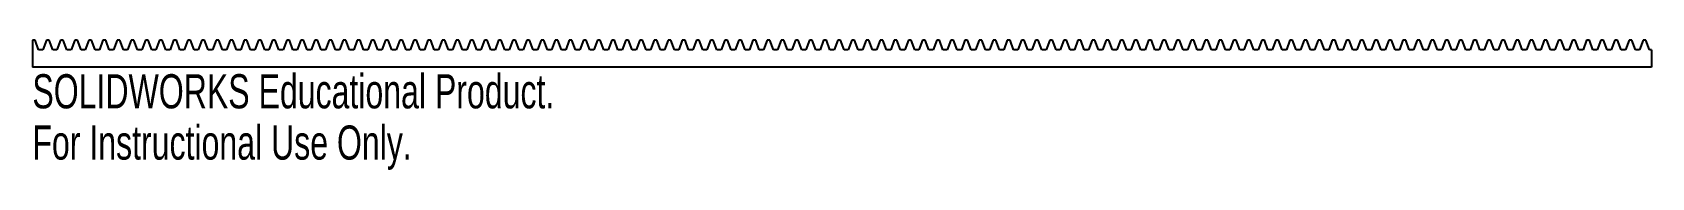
# Model space of a CAD drawing. Header units: inches. Extents: x -9 to 0, y -0.57 to 0.15.
import ezdxf

# ---------------------------------------------------------------- set-up
doc = ezdxf.new("R2010")
doc.units = ezdxf.units.IN
doc.header["$MEASUREMENT"] = 0
doc.styles.add('SLDTEXTSTYLE0', font='TXT', dxfattribs={"width": 0.7})

msp = doc.modelspace()

# ---------------------------------------------------------------- linework, layer by layer
at = {"color": 7, "linetype": 'Continuous', "lineweight": 25}
for p, q in [((-9, 0.15), (-9, 0)), ((-8.9853, 0.15), (-9, 0.15)), ((-8.9653, 0.095), (-8.9853, 0.15)), ((-8.9418, 0.095), (-8.9653, 0.095)), ((-8.9218, 0.15), (-8.9418, 0.095)), ((-8.9067, 0.15), (-8.9218, 0.15)), ((-8.8867, 0.095), (-8.9067, 0.15)), ((-8.8633, 0.095), (-8.8867, 0.095)), ((-8.8433, 0.15), (-8.8633, 0.095)), ((-8.8282, 0.15), (-8.8433, 0.15)), ((-8.8082, 0.095), (-8.8282, 0.15)), ((-8.7847, 0.095), (-8.8082, 0.095)), ((-8.7647, 0.15), (-8.7847, 0.095)), ((-8.7497, 0.15), (-8.7647, 0.15)), ((-8.7296, 0.095), (-8.7497, 0.15)), ((-8.7062, 0.095), (-8.7296, 0.095)), ((-8.6862, 0.15), (-8.7062, 0.095)), ((-8.6711, 0.15), (-8.6862, 0.15)), ((-8.6511, 0.095), (-8.6711, 0.15)), ((-8.6277, 0.095), (-8.6511, 0.095)), ((-8.6076, 0.15), (-8.6277, 0.095)), ((-8.5926, 0.15), (-8.6076, 0.15)), ((-8.5726, 0.095), (-8.5926, 0.15)), ((-8.5491, 0.095), (-8.5726, 0.095)), ((-8.5291, 0.15), (-8.5491, 0.095)), ((-8.514, 0.15), (-8.5291, 0.15)), ((-8.494, 0.095), (-8.514, 0.15)), ((-8.4706, 0.095), (-8.494, 0.095)), ((-8.4506, 0.15), (-8.4706, 0.095)), ((-8.4355, 0.15), (-8.4506, 0.15)), ((-8.4155, 0.095), (-8.4355, 0.15)), ((-8.392, 0.095), (-8.4155, 0.095)), ((-8.372, 0.15), (-8.392, 0.095)), ((-8.357, 0.15), (-8.372, 0.15)), ((-8.3369, 0.095), (-8.357, 0.15)), ((-8.3135, 0.095), (-8.3369, 0.095)), ((-8.2935, 0.15), (-8.3135, 0.095)), ((-8.2784, 0.15), (-8.2935, 0.15)), ((-8.2584, 0.095), (-8.2784, 0.15)), ((-8.235, 0.095), (-8.2584, 0.095)), ((-8.2149, 0.15), (-8.235, 0.095)), ((-8.1999, 0.15), (-8.2149, 0.15)), ((-8.1799, 0.095), (-8.1999, 0.15)), ((-8.1564, 0.095), (-8.1799, 0.095)), ((-8.1364, 0.15), (-8.1564, 0.095)), ((-8.1213, 0.15), (-8.1364, 0.15)), ((-8.1013, 0.095), (-8.1213, 0.15)), ((-8.0779, 0.095), (-8.1013, 0.095)), ((-8.0579, 0.15), (-8.0779, 0.095)), ((-8.0428, 0.15), (-8.0579, 0.15)), ((-8.0228, 0.095), (-8.0428, 0.15)), ((-7.9993, 0.095), (-8.0228, 0.095)), ((-7.9793, 0.15), (-7.9993, 0.095)), ((-7.9643, 0.15), (-7.9793, 0.15)), ((-7.9442, 0.095), (-7.9643, 0.15)), ((-7.9208, 0.095), (-7.9442, 0.095)), ((-7.9008, 0.15), (-7.9208, 0.095)), ((-7.8857, 0.15), (-7.9008, 0.15)), ((-7.8657, 0.095), (-7.8857, 0.15)), ((-7.8423, 0.095), (-7.8657, 0.095)), ((-7.8222, 0.15), (-7.8423, 0.095)), ((-7.8072, 0.15), (-7.8222, 0.15)), ((-7.7872, 0.095), (-7.8072, 0.15)), ((-7.7637, 0.095), (-7.7872, 0.095)), ((-7.7437, 0.15), (-7.7637, 0.095)), ((-7.7286, 0.15), (-7.7437, 0.15)), ((-7.7086, 0.095), (-7.7286, 0.15)), ((-7.6852, 0.095), (-7.7086, 0.095)), ((-7.6652, 0.15), (-7.6852, 0.095)), ((-7.6501, 0.15), (-7.6652, 0.15)), ((-7.6301, 0.095), (-7.6501, 0.15)), ((-7.6066, 0.095), (-7.6301, 0.095)), ((-7.5866, 0.15), (-7.6066, 0.095)), ((-7.5716, 0.15), (-7.5866, 0.15)), ((-7.5515, 0.095), (-7.5716, 0.15)), ((-7.5281, 0.095), (-7.5515, 0.095)), ((-7.5081, 0.15), (-7.5281, 0.095)), ((-7.493, 0.15), (-7.5081, 0.15)), ((-7.473, 0.095), (-7.493, 0.15)), ((-7.4496, 0.095), (-7.473, 0.095)), ((-7.4295, 0.15), (-7.4496, 0.095)), ((-7.4145, 0.15), (-7.4295, 0.15)), ((-7.3945, 0.095), (-7.4145, 0.15)), ((-7.371, 0.095), (-7.3945, 0.095)), ((-7.351, 0.15), (-7.371, 0.095)), ((-7.3359, 0.15), (-7.351, 0.15)), ((-7.3159, 0.095), (-7.3359, 0.15)), ((-7.2925, 0.095), (-7.3159, 0.095)), ((-7.2725, 0.15), (-7.2925, 0.095)), ((-7.2574, 0.15), (-7.2725, 0.15)), ((-7.2374, 0.095), (-7.2574, 0.15)), ((-7.2139, 0.095), (-7.2374, 0.095)), ((-7.1939, 0.15), (-7.2139, 0.095)), ((-7.1789, 0.15), (-7.1939, 0.15)), ((-7.1588, 0.095), (-7.1789, 0.15)), ((-7.1354, 0.095), (-7.1588, 0.095)), ((-7.1154, 0.15), (-7.1354, 0.095)), ((-7.1003, 0.15), (-7.1154, 0.15)), ((-7.0803, 0.095), (-7.1003, 0.15)), ((-7.0569, 0.095), (-7.0803, 0.095)), ((-7.0368, 0.15), (-7.0569, 0.095)), ((-7.0218, 0.15), (-7.0368, 0.15)), ((-7.0018, 0.095), (-7.0218, 0.15)), ((-6.9783, 0.095), (-7.0018, 0.095)), ((-6.9583, 0.15), (-6.9783, 0.095)), ((-6.9432, 0.15), (-6.9583, 0.15)), ((-6.9232, 0.095), (-6.9432, 0.15)), ((-6.8998, 0.095), (-6.9232, 0.095)), ((-6.8798, 0.15), (-6.8998, 0.095)), ((-6.8647, 0.15), (-6.8798, 0.15)), ((-6.8447, 0.095), (-6.8647, 0.15)), ((-6.8212, 0.095), (-6.8447, 0.095)), ((-6.8012, 0.15), (-6.8212, 0.095)), ((-6.7862, 0.15), (-6.8012, 0.15)), ((-6.7661, 0.095), (-6.7862, 0.15)), ((-6.7427, 0.095), (-6.7661, 0.095)), ((-6.7227, 0.15), (-6.7427, 0.095)), ((-6.7076, 0.15), (-6.7227, 0.15)), ((-6.6876, 0.095), (-6.7076, 0.15)), ((-6.6642, 0.095), (-6.6876, 0.095)), ((-6.6442, 0.15), (-6.6642, 0.095)), ((-6.6291, 0.15), (-6.6442, 0.15)), ((-6.6091, 0.095), (-6.6291, 0.15)), ((-6.5856, 0.095), (-6.6091, 0.095)), ((-6.5656, 0.15), (-6.5856, 0.095)), ((-6.5505, 0.15), (-6.5656, 0.15)), ((-6.5305, 0.095), (-6.5505, 0.15)), ((-6.5071, 0.095), (-6.5305, 0.095)), ((-6.4871, 0.15), (-6.5071, 0.095)), ((-6.472, 0.15), (-6.4871, 0.15)), ((-6.452, 0.095), (-6.472, 0.15)), ((-6.4285, 0.095), (-6.452, 0.095)), ((-6.4085, 0.15), (-6.4285, 0.095)), ((-6.3935, 0.15), (-6.4085, 0.15)), ((-6.3734, 0.095), (-6.3935, 0.15)), ((-6.35, 0.095), (-6.3734, 0.095)), ((-6.33, 0.15), (-6.35, 0.095)), ((-6.3149, 0.15), (-6.33, 0.15)), ((-6.2949, 0.095), (-6.3149, 0.15)), ((-6.2715, 0.095), (-6.2949, 0.095)), ((-6.2515, 0.15), (-6.2715, 0.095)), ((-6.2364, 0.15), (-6.2515, 0.15)), ((-6.2164, 0.095), (-6.2364, 0.15)), ((-6.1929, 0.095), (-6.2164, 0.095)), ((-6.1729, 0.15), (-6.1929, 0.095)), ((-6.1578, 0.15), (-6.1729, 0.15)), ((-6.1378, 0.095), (-6.1578, 0.15)), ((-6.1144, 0.095), (-6.1378, 0.095)), ((-6.0944, 0.15), (-6.1144, 0.095)), ((-6.0793, 0.15), (-6.0944, 0.15)), ((-6.0593, 0.095), (-6.0793, 0.15)), ((-6.0359, 0.095), (-6.0593, 0.095)), ((-6.0158, 0.15), (-6.0359, 0.095)), ((-6.0008, 0.15), (-6.0158, 0.15)), ((-5.9807, 0.095), (-6.0008, 0.15)), ((-5.9573, 0.095), (-5.9807, 0.095)), ((-5.9373, 0.15), (-5.9573, 0.095)), ((-5.9222, 0.15), (-5.9373, 0.15)), ((-5.9022, 0.095), (-5.9222, 0.15)), ((-5.8788, 0.095), (-5.9022, 0.095)), ((-5.8588, 0.15), (-5.8788, 0.095)), ((-5.8437, 0.15), (-5.8588, 0.15)), ((-5.8237, 0.095), (-5.8437, 0.15)), ((-5.8002, 0.095), (-5.8237, 0.095)), ((-5.7802, 0.15), (-5.8002, 0.095)), ((-5.7651, 0.15), (-5.7802, 0.15)), ((-5.7451, 0.095), (-5.7651, 0.15)), ((-5.7217, 0.095), (-5.7451, 0.095)), ((-5.7017, 0.15), (-5.7217, 0.095)), ((-5.6866, 0.15), (-5.7017, 0.15)), ((-5.6666, 0.095), (-5.6866, 0.15)), ((-5.6432, 0.095), (-5.6666, 0.095)), ((-5.6231, 0.15), (-5.6432, 0.095)), ((-5.6081, 0.15), (-5.6231, 0.15)), ((-5.588, 0.095), (-5.6081, 0.15)), ((-5.5646, 0.095), (-5.588, 0.095)), ((-5.5446, 0.15), (-5.5646, 0.095)), ((-5.5295, 0.15), (-5.5446, 0.15)), ((-5.5095, 0.095), (-5.5295, 0.15)), ((-5.4861, 0.095), (-5.5095, 0.095)), ((-5.4661, 0.15), (-5.4861, 0.095)), ((-5.451, 0.15), (-5.4661, 0.15)), ((-5.431, 0.095), (-5.451, 0.15)), ((-5.4075, 0.095), (-5.431, 0.095)), ((-5.3875, 0.15), (-5.4075, 0.095)), ((-5.3724, 0.15), (-5.3875, 0.15)), ((-5.3524, 0.095), (-5.3724, 0.15)), ((-5.329, 0.095), (-5.3524, 0.095)), ((-5.309, 0.15), (-5.329, 0.095)), ((-5.2939, 0.15), (-5.309, 0.15)), ((-5.2739, 0.095), (-5.2939, 0.15)), ((-5.2505, 0.095), (-5.2739, 0.095)), ((-5.2304, 0.15), (-5.2505, 0.095)), ((-5.2154, 0.15), (-5.2304, 0.15)), ((-5.1953, 0.095), (-5.2154, 0.15)), ((-5.1719, 0.095), (-5.1953, 0.095)), ((-5.1519, 0.15), (-5.1719, 0.095)), ((-5.1368, 0.15), (-5.1519, 0.15)), ((-5.1168, 0.095), (-5.1368, 0.15)), ((-5.0934, 0.095), (-5.1168, 0.095)), ((-5.0734, 0.15), (-5.0934, 0.095)), ((-5.0583, 0.15), (-5.0734, 0.15)), ((-5.0383, 0.095), (-5.0583, 0.15)), ((-5.0148, 0.095), (-5.0383, 0.095)), ((-4.9948, 0.15), (-5.0148, 0.095)), ((-4.9797, 0.15), (-4.9948, 0.15)), ((-4.9597, 0.095), (-4.9797, 0.15)), ((-4.9363, 0.095), (-4.9597, 0.095)), ((-4.9163, 0.15), (-4.9363, 0.095)), ((-4.9012, 0.15), (-4.9163, 0.15)), ((-4.8812, 0.095), (-4.9012, 0.15)), ((-4.8578, 0.095), (-4.8812, 0.095)), ((-4.8377, 0.15), (-4.8578, 0.095)), ((-4.8227, 0.15), (-4.8377, 0.15)), ((-4.8026, 0.095), (-4.8227, 0.15)), ((-4.7792, 0.095), (-4.8026, 0.095)), ((-4.7592, 0.15), (-4.7792, 0.095)), ((-4.7441, 0.15), (-4.7592, 0.15)), ((-4.7241, 0.095), (-4.7441, 0.15)), ((-4.7007, 0.095), (-4.7241, 0.095)), ((-4.6807, 0.15), (-4.7007, 0.095)), ((-4.6656, 0.15), (-4.6807, 0.15)), ((-4.6456, 0.095), (-4.6656, 0.15)), ((-4.6221, 0.095), (-4.6456, 0.095)), ((-4.6021, 0.15), (-4.6221, 0.095)), ((-4.587, 0.15), (-4.6021, 0.15)), ((-4.567, 0.095), (-4.587, 0.15)), ((-4.5436, 0.095), (-4.567, 0.095)), ((-4.5236, 0.15), (-4.5436, 0.095)), ((-4.5085, 0.15), (-4.5236, 0.15)), ((-4.4885, 0.095), (-4.5085, 0.15)), ((-4.4651, 0.095), (-4.4885, 0.095)), ((-4.445, 0.15), (-4.4651, 0.095)), ((-4.43, 0.15), (-4.445, 0.15)), ((-4.4099, 0.095), (-4.43, 0.15)), ((-4.3865, 0.095), (-4.4099, 0.095)), ((-4.3665, 0.15), (-4.3865, 0.095)), ((-4.3514, 0.15), (-4.3665, 0.15)), ((-4.3314, 0.095), (-4.3514, 0.15)), ((-4.308, 0.095), (-4.3314, 0.095)), ((-4.288, 0.15), (-4.308, 0.095)), ((-4.2729, 0.15), (-4.288, 0.15)), ((-4.2529, 0.095), (-4.2729, 0.15)), ((-4.2294, 0.095), (-4.2529, 0.095)), ((-4.2094, 0.15), (-4.2294, 0.095)), ((-4.1943, 0.15), (-4.2094, 0.15)), ((-4.1743, 0.095), (-4.1943, 0.15)), ((-4.1509, 0.095), (-4.1743, 0.095)), ((-4.1309, 0.15), (-4.1509, 0.095)), ((-4.1158, 0.15), (-4.1309, 0.15)), ((-4.0958, 0.095), (-4.1158, 0.15)), ((-4.0724, 0.095), (-4.0958, 0.095)), ((-4.0523, 0.15), (-4.0724, 0.095)), ((-4.0373, 0.15), (-4.0523, 0.15)), ((-4.0172, 0.095), (-4.0373, 0.15)), ((-3.9938, 0.095), (-4.0172, 0.095)), ((-3.9738, 0.15), (-3.9938, 0.095)), ((-3.9587, 0.15), (-3.9738, 0.15)), ((-3.9387, 0.095), (-3.9587, 0.15)), ((-3.9153, 0.095), (-3.9387, 0.095)), ((-3.8953, 0.15), (-3.9153, 0.095)), ((-3.8802, 0.15), (-3.8953, 0.15)), ((-3.8602, 0.095), (-3.8802, 0.15)), ((-3.8367, 0.095), (-3.8602, 0.095)), ((-3.8167, 0.15), (-3.8367, 0.095)), ((-3.8016, 0.15), (-3.8167, 0.15)), ((-3.7816, 0.095), (-3.8016, 0.15)), ((-3.7582, 0.095), (-3.7816, 0.095)), ((-3.7382, 0.15), (-3.7582, 0.095)), ((-3.7231, 0.15), (-3.7382, 0.15)), ((-3.7031, 0.095), (-3.7231, 0.15)), ((-3.6797, 0.095), (-3.7031, 0.095)), ((-3.6596, 0.15), (-3.6797, 0.095)), ((-3.6446, 0.15), (-3.6596, 0.15)), ((-3.6245, 0.095), (-3.6446, 0.15)), ((-3.6011, 0.095), (-3.6245, 0.095)), ((-3.5811, 0.15), (-3.6011, 0.095)), ((-3.566, 0.15), (-3.5811, 0.15)), ((-3.546, 0.095), (-3.566, 0.15)), ((-3.5226, 0.095), (-3.546, 0.095)), ((-3.5026, 0.15), (-3.5226, 0.095)), ((-3.4875, 0.15), (-3.5026, 0.15)), ((-3.4675, 0.095), (-3.4875, 0.15)), ((-3.444, 0.095), (-3.4675, 0.095)), ((-3.424, 0.15), (-3.444, 0.095)), ((-3.4089, 0.15), (-3.424, 0.15)), ((-3.3889, 0.095), (-3.4089, 0.15)), ((-3.3655, 0.095), (-3.3889, 0.095)), ((-3.3455, 0.15), (-3.3655, 0.095)), ((-3.3304, 0.15), (-3.3455, 0.15)), ((-3.3104, 0.095), (-3.3304, 0.15)), ((-3.287, 0.095), (-3.3104, 0.095)), ((-3.2669, 0.15), (-3.287, 0.095)), ((-3.2519, 0.15), (-3.2669, 0.15)), ((-3.2318, 0.095), (-3.2519, 0.15)), ((-3.2084, 0.095), (-3.2318, 0.095)), ((-3.1884, 0.15), (-3.2084, 0.095)), ((-3.1733, 0.15), (-3.1884, 0.15)), ((-3.1533, 0.095), (-3.1733, 0.15)), ((-3.1299, 0.095), (-3.1533, 0.095)), ((-3.1099, 0.15), (-3.1299, 0.095)), ((-3.0948, 0.15), (-3.1099, 0.15)), ((-3.0748, 0.095), (-3.0948, 0.15)), ((-3.0513, 0.095), (-3.0748, 0.095)), ((-3.0313, 0.15), (-3.0513, 0.095)), ((-3.0162, 0.15), (-3.0313, 0.15)), ((-2.9962, 0.095), (-3.0162, 0.15)), ((-2.9728, 0.095), (-2.9962, 0.095)), ((-2.9528, 0.15), (-2.9728, 0.095)), ((-2.9377, 0.15), (-2.9528, 0.15)), ((-2.9177, 0.095), (-2.9377, 0.15)), ((-2.8943, 0.095), (-2.9177, 0.095)), ((-2.8742, 0.15), (-2.8943, 0.095)), ((-2.8592, 0.15), (-2.8742, 0.15)), ((-2.8391, 0.095), (-2.8592, 0.15)), ((-2.8157, 0.095), (-2.8391, 0.095)), ((-2.7957, 0.15), (-2.8157, 0.095)), ((-2.7806, 0.15), (-2.7957, 0.15)), ((-2.7606, 0.095), (-2.7806, 0.15)), ((-2.7372, 0.095), (-2.7606, 0.095)), ((-2.7172, 0.15), (-2.7372, 0.095)), ((-2.7021, 0.15), (-2.7172, 0.15)), ((-2.6821, 0.095), (-2.7021, 0.15)), ((-2.6586, 0.095), (-2.6821, 0.095)), ((-2.6386, 0.15), (-2.6586, 0.095)), ((-2.6235, 0.15), (-2.6386, 0.15)), ((-2.6035, 0.095), (-2.6235, 0.15)), ((-2.5801, 0.095), (-2.6035, 0.095)), ((-2.5601, 0.15), (-2.5801, 0.095)), ((-2.545, 0.15), (-2.5601, 0.15)), ((-2.525, 0.095), (-2.545, 0.15)), ((-2.5016, 0.095), (-2.525, 0.095)), ((-2.4815, 0.15), (-2.5016, 0.095)), ((-2.4665, 0.15), (-2.4815, 0.15)), ((-2.4465, 0.095), (-2.4665, 0.15)), ((-2.423, 0.095), (-2.4465, 0.095)), ((-2.403, 0.15), (-2.423, 0.095)), ((-2.3879, 0.15), (-2.403, 0.15)), ((-2.3679, 0.095), (-2.3879, 0.15)), ((-2.3445, 0.095), (-2.3679, 0.095)), ((-2.3245, 0.15), (-2.3445, 0.095)), ((-2.3094, 0.15), (-2.3245, 0.15)), ((-2.2894, 0.095), (-2.3094, 0.15)), ((-2.2659, 0.095), (-2.2894, 0.095)), ((-2.2459, 0.15), (-2.2659, 0.095)), ((-2.2308, 0.15), (-2.2459, 0.15)), ((-2.2108, 0.095), (-2.2308, 0.15)), ((-2.1874, 0.095), (-2.2108, 0.095)), ((-2.1674, 0.15), (-2.1874, 0.095)), ((-2.1523, 0.15), (-2.1674, 0.15)), ((-2.1323, 0.095), (-2.1523, 0.15)), ((-2.1089, 0.095), (-2.1323, 0.095)), ((-2.0888, 0.15), (-2.1089, 0.095)), ((-2.0738, 0.15), (-2.0888, 0.15)), ((-2.0538, 0.095), (-2.0738, 0.15)), ((-2.0303, 0.095), (-2.0538, 0.095)), ((-2.0103, 0.15), (-2.0303, 0.095)), ((-1.9952, 0.15), (-2.0103, 0.15)), ((-1.9752, 0.095), (-1.9952, 0.15)), ((-1.9518, 0.095), (-1.9752, 0.095)), ((-1.9318, 0.15), (-1.9518, 0.095)), ((-1.9167, 0.15), (-1.9318, 0.15)), ((-1.8967, 0.095), (-1.9167, 0.15)), ((-1.8732, 0.095), (-1.8967, 0.095)), ((-1.8532, 0.15), (-1.8732, 0.095)), ((-1.8381, 0.15), (-1.8532, 0.15)), ((-1.8181, 0.095), (-1.8381, 0.15)), ((-1.7947, 0.095), (-1.8181, 0.095)), ((-1.7747, 0.15), (-1.7947, 0.095)), ((-1.7596, 0.15), (-1.7747, 0.15)), ((-1.7396, 0.095), (-1.7596, 0.15)), ((-1.7162, 0.095), (-1.7396, 0.095)), ((-1.6961, 0.15), (-1.7162, 0.095)), ((-1.6811, 0.15), (-1.6961, 0.15)), ((-1.6611, 0.095), (-1.6811, 0.15)), ((-1.6376, 0.095), (-1.6611, 0.095)), ((-1.6176, 0.15), (-1.6376, 0.095)), ((-1.6025, 0.15), (-1.6176, 0.15)), ((-1.5825, 0.095), (-1.6025, 0.15)), ((-1.5591, 0.095), (-1.5825, 0.095)), ((-1.5391, 0.15), (-1.5591, 0.095)), ((-1.524, 0.15), (-1.5391, 0.15)), ((-1.504, 0.095), (-1.524, 0.15)), ((-1.4805, 0.095), (-1.504, 0.095)), ((-1.4605, 0.15), (-1.4805, 0.095)), ((-1.4455, 0.15), (-1.4605, 0.15)), ((-1.4254, 0.095), (-1.4455, 0.15)), ((-1.402, 0.095), (-1.4254, 0.095)), ((-1.382, 0.15), (-1.402, 0.095)), ((-1.3669, 0.15), (-1.382, 0.15)), ((-1.3469, 0.095), (-1.3669, 0.15)), ((-1.3235, 0.095), (-1.3469, 0.095)), ((-1.3034, 0.15), (-1.3235, 0.095)), ((-1.2884, 0.15), (-1.3034, 0.15)), ((-1.2684, 0.095), (-1.2884, 0.15)), ((-1.2449, 0.095), (-1.2684, 0.095)), ((-1.2249, 0.15), (-1.2449, 0.095)), ((-1.2098, 0.15), (-1.2249, 0.15)), ((-1.1898, 0.095), (-1.2098, 0.15)), ((-1.1664, 0.095), (-1.1898, 0.095)), ((-1.1464, 0.15), (-1.1664, 0.095)), ((-1.1313, 0.15), (-1.1464, 0.15)), ((-1.1113, 0.095), (-1.1313, 0.15)), ((-1.0878, 0.095), (-1.1113, 0.095)), ((-1.0678, 0.15), (-1.0878, 0.095)), ((-1.0528, 0.15), (-1.0678, 0.15)), ((-1.0327, 0.095), (-1.0528, 0.15)), ((-1.0093, 0.095), (-1.0327, 0.095)), ((-0.9893, 0.15), (-1.0093, 0.095)), ((-0.9742, 0.15), (-0.9893, 0.15)), ((-0.9542, 0.095), (-0.9742, 0.15)), ((-0.9308, 0.095), (-0.9542, 0.095)), ((-0.9107, 0.15), (-0.9308, 0.095)), ((-0.8957, 0.15), (-0.9107, 0.15)), ((-0.8757, 0.095), (-0.8957, 0.15)), ((-0.8522, 0.095), (-0.8757, 0.095)), ((-0.8322, 0.15), (-0.8522, 0.095)), ((-0.8171, 0.15), (-0.8322, 0.15)), ((-0.7971, 0.095), (-0.8171, 0.15)), ((-0.7737, 0.095), (-0.7971, 0.095)), ((-0.7537, 0.15), (-0.7737, 0.095)), ((-0.7386, 0.15), (-0.7537, 0.15)), ((-0.7186, 0.095), (-0.7386, 0.15)), ((-0.6951, 0.095), (-0.7186, 0.095)), ((-0.6751, 0.15), (-0.6951, 0.095)), ((-0.6601, 0.15), (-0.6751, 0.15)), ((-0.64, 0.095), (-0.6601, 0.15)), ((-0.6166, 0.095), (-0.64, 0.095)), ((-0.5966, 0.15), (-0.6166, 0.095)), ((-0.5815, 0.15), (-0.5966, 0.15)), ((-0.5615, 0.095), (-0.5815, 0.15)), ((-0.5381, 0.095), (-0.5615, 0.095)), ((-0.518, 0.15), (-0.5381, 0.095)), ((-0.503, 0.15), (-0.518, 0.15)), ((-0.483, 0.095), (-0.503, 0.15)), ((-0.4595, 0.095), (-0.483, 0.095)), ((-0.4395, 0.15), (-0.4595, 0.095)), ((-0.4244, 0.15), (-0.4395, 0.15)), ((-0.4044, 0.095), (-0.4244, 0.15)), ((-0.381, 0.095), (-0.4044, 0.095)), ((-0.361, 0.15), (-0.381, 0.095)), ((-0.3459, 0.15), (-0.361, 0.15)), ((-0.3259, 0.095), (-0.3459, 0.15)), ((-0.3024, 0.095), (-0.3259, 0.095)), ((-0.2824, 0.15), (-0.3024, 0.095)), ((-0.2674, 0.15), (-0.2824, 0.15)), ((-0.2473, 0.095), (-0.2674, 0.15)), ((-0.2239, 0.095), (-0.2473, 0.095)), ((-0.2039, 0.15), (-0.2239, 0.095)), ((-0.1888, 0.15), (-0.2039, 0.15)), ((-0.1688, 0.095), (-0.1888, 0.15)), ((-0.1454, 0.095), (-0.1688, 0.095)), ((-0.1253, 0.15), (-0.1454, 0.095)), ((-0.1103, 0.15), (-0.1253, 0.15)), ((-0.0903, 0.095), (-0.1103, 0.15)), ((-0.0668, 0.095), (-0.0903, 0.095)), ((-0.0468, 0.15), (-0.0668, 0.095)), ((-0.0317, 0.15), (-0.0468, 0.15)), ((-0.0117, 0.095), (-0.0317, 0.15)), ((0, 0.095), (-0.0117, 0.095)), ((0, 0.095), (0, 0)), ((0, 0), (-9, 0))]:
    msp.add_line(p, q, dxfattribs=at)

# ---------------------------------------------------------------- texts
at = {"color": 7, "linetype": 'Continuous', "char_height": 0.1903, "attachment_point": 1, "style": 'SLDTEXTSTYLE0'}
for s, insert in [('SOLIDWORKS Educational Product.', (-9, -0.0401)), ('For Instructional Use Only.', (-9, -0.3256))]:
    msp.add_mtext(s, dxfattribs=dict(at, insert=insert))

doc.saveas('drawing.dxf')
